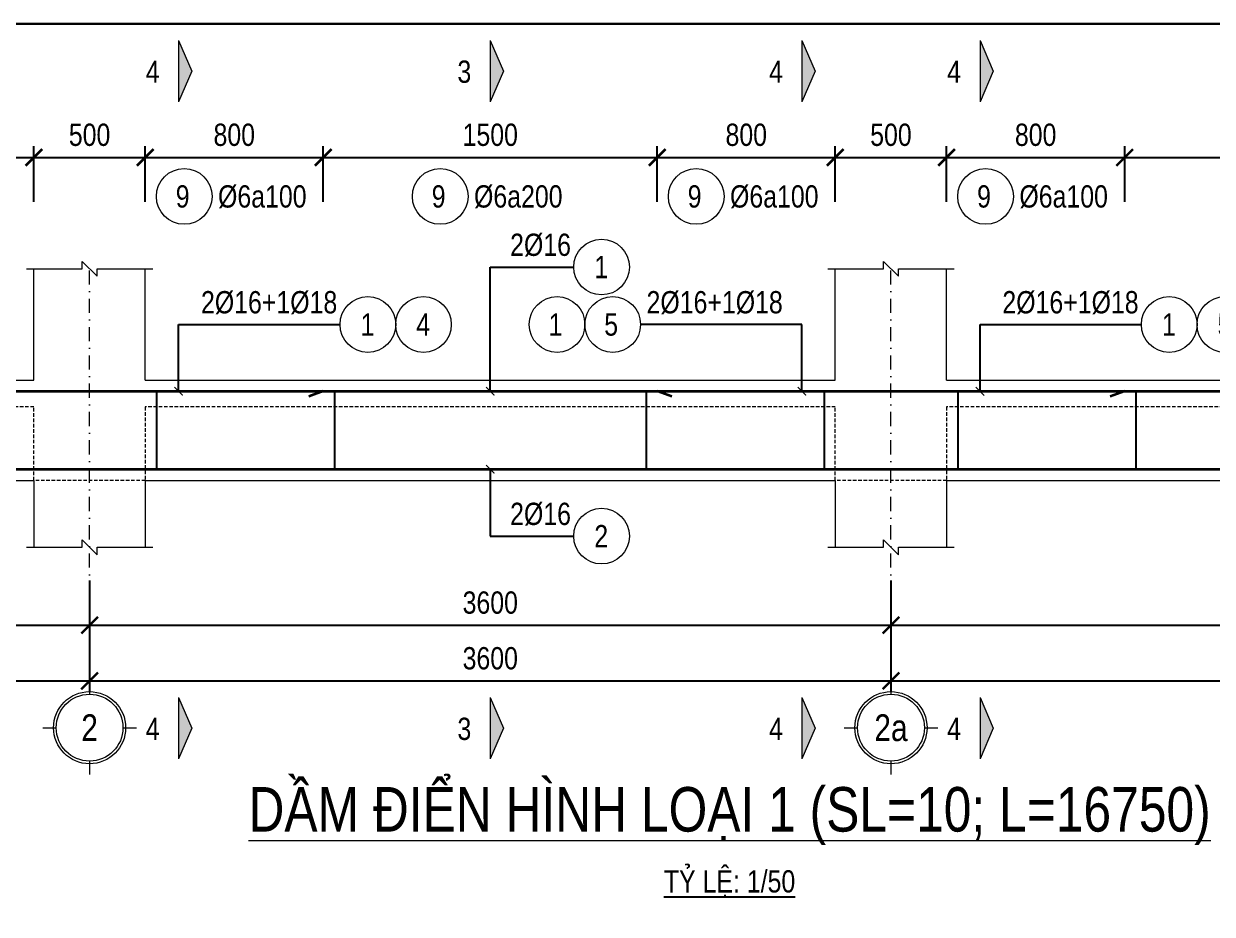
# Model space of a CAD drawing. Extents: x -165145 to 691808, y -202842 to 311040.
# Drawn here: x 249116 to 254455, y -59466 to -55468 of the extents above; entities that cross this region are included whole.
import ezdxf
from ezdxf.enums import TextEntityAlignment as Align

# ---------------------------------------------------------------- set-up
doc = ezdxf.new("R2010")
doc.units = 0
doc.header["$LTSCALE"] = 10
doc.header["$MEASUREMENT"] = 0
doc.linetypes.add('DASHDOT2', pattern=[12.7, 6.35, -3.175, 0, -3.175])
doc.linetypes.add('HIDDEN', pattern=[2.3807, 1.587, -0.7937])
doc.layers.get('0').update_dxf_attribs({"linetype": 'CONTINUOUS'})
doc.layers.get('Defpoints').update_dxf_attribs({"color": 5, "linetype": 'CONTINUOUS'})
for name, color, linetype, lineweight in [('DCE_BaoBeTong', 4, 'CONTINUOUS', 18), ('DCE_Block', 8, 'CONTINUOUS', 9), ('DCE_Dim', 254, 'CONTINUOUS', 9), ('DCE_MCZiCZac', 144, 'CONTINUOUS', 13), ('DCE_NetKhuat', 9, 'HIDDEN', 5), ('Dce_text', 7, 'CONTINUOUS', 13), ('DCE_ThepChu', 1, 'CONTINUOUS', 35), ('DCE_ThepDai', 220, 'CONTINUOUS', 25), ('DCE_Truc', 8, 'DASHDOT2', 13), ('GE_KC_NETMANH', 8, 'CONTINUOUS', 20)]:
    doc.layers.add(name, color=color, linetype=linetype, lineweight=lineweight)
doc.styles.add('Dce_Text', font='arial.ttf', dxfattribs={"width": 0.8})
doc.dimstyles.new('Dce_208MV', dxfattribs={"dimscale": 25, "dimtxt": 2.5, "dimasz": 1.5, "dimexe": 1, "dimexo": 2, "dimgap": 1, "dimtad": 1, "dimdec": 0, "dimrnd": 5, "dimtxsty": 'Dce_Text', "dimblk": 'ARCHTICK', "dimcen": 2.5, "dimclrd": 8, "dimclre": 8, "dimclrt": 3, "dimadec": 0, "dimazin": 0, "dimtfac": 1, "dimtdec": 0, "dimtix": 1, "dimtmove": 2, "dimatfit": 3, "dimldrblk": 'ARCHTICK', "dimfxl": 1, "dimarcsym": 0})
doc.dimstyles.new('Dce_50MV', dxfattribs={"dimscale": 50, "dimtxt": 2, "dimasz": 1.5, "dimexe": 1, "dimexo": 2, "dimgap": 1, "dimtad": 1, "dimdec": 0, "dimtxsty": 'Dce_Text', "dimblk": 'ARCHTICK', "dimcen": 2.5, "dimclrd": 8, "dimclre": 8, "dimclrt": 3, "dimadec": 0, "dimazin": 0, "dimtfac": 1, "dimtdec": 0, "dimtix": 1, "dimtmove": 2, "dimatfit": 3, "dimldrblk": 'ARCHTICK', "dimfxl": 4, "dimfxlon": 1, "dimarcsym": 0})

# ---------------------------------------------------------------- blocks, each defined once
blk = doc.blocks.new('Dce_KhTenDam')
at = {"color": 255, "linetype": 'ByBlock', "lineweight": -2, "style": 'Dce_Text', "width": 0.8}
blk.add_attdef('TENDAM', text='', height=2, dxfattribs=at).set_placement((0, 0.735), align=Align.CENTER)
at = {"color": 11, "lineweight": 25, "style": 'Dce_Text', "width": 0.8}
blk.add_attdef('TL', text='', height=1, dxfattribs=at).set_placement((0, -1.999), align=Align.CENTER)
blk = doc.blocks.new('Dce_KhTenTruc')
at = {"layer": 'DCE_Block'}
blk.add_circle((0, -3.5), 2.7, dxfattribs=at)
at = {"layer": 'DCE_Block', "color": 3}
blk.add_circle((0, -3.5), 2.5, dxfattribs=at)
at = {"layer": 'DCE_Truc'}
for p, q in [((0, 0), (0, -1)), ((-3.5, -3.5), (-2.5, -3.5)), ((2.5, -3.5), (3.5, -3.5)), ((0, -6), (0, -7))]:
    blk.add_line(p, q, dxfattribs=at)
at = {"layer": 'Dce_text', "color": 2, "style": 'Dce_Text', "width": 0.8}
blk.add_attdef('TRUC', text='', height=2, dxfattribs=at).set_placement((0, -4.5), align=Align.CENTER)
blk = doc.blocks.new('_ArchTick')
at = {"color": 0, "linetype": 'ByBlock', "const_width": 0.15}
blk.add_lwpolyline([(-0.5, -0.5), (0.5, 0.5)], dxfattribs=at)
blk = doc.blocks.new('*D2640')
at = {"layer": 'DCE_Dim', "color": 8, "lineweight": -2, "transparency": 16777216}
for p, q in [((245811.8, -58218.2), (245811.8, -58468.2)), ((249411.8, -58218.2), (249411.8, -58468.2)), ((245811.8, -58418.2), (249411.8, -58418.2))]:
    blk.add_line(p, q, dxfattribs=at)
at = {"layer": 'Defpoints', "color": 0, "transparency": 16777216}
for p in [(245811.8, -57818.2), (249411.8, -57818.2), (249411.8, -58418.2)]:
    blk.add_point(p, dxfattribs=at)
at = {"layer": 'DCE_Dim', "color": 8, "lineweight": -2, "transparency": 16777216, "xscale": 75, "yscale": 75, "zscale": 75, "rotation": 180}
blk.add_blockref('_ArchTick', (245811.8, -58418.2), dxfattribs=at)
at = {"layer": 'DCE_Dim', "color": 8, "lineweight": -2, "transparency": 16777216, "xscale": 75, "yscale": 75, "zscale": 75}
blk.add_blockref('_ArchTick', (249411.8, -58418.2), dxfattribs=at)
at = {"layer": 'DCE_Dim', "color": 3, "transparency": 16777216, "insert": (247611.8, -58317.2), "char_height": 100, "attachment_point": 5, "style": 'Dce_Text'}
blk.add_mtext('3600', dxfattribs=at)
blk = doc.blocks.new('*D2641')
at = {"layer": 'DCE_Dim', "color": 8, "lineweight": -2, "transparency": 16777216}
for p, q in [((245811.8, -57968.2), (245811.8, -58218.2)), ((249411.8, -57968.2), (249411.8, -58218.2)), ((245811.8, -58168.2), (249411.8, -58168.2))]:
    blk.add_line(p, q, dxfattribs=at)
at = {"layer": 'Defpoints', "color": 0, "transparency": 16777216}
for p in [(245811.8, -57818.2), (249411.8, -57818.2), (249411.8, -58168.2)]:
    blk.add_point(p, dxfattribs=at)
at = {"layer": 'DCE_Dim', "color": 8, "lineweight": -2, "transparency": 16777216, "xscale": 75, "yscale": 75, "zscale": 75, "rotation": 180}
blk.add_blockref('_ArchTick', (245811.8, -58168.2), dxfattribs=at)
at = {"layer": 'DCE_Dim', "color": 8, "lineweight": -2, "transparency": 16777216, "xscale": 75, "yscale": 75, "zscale": 75}
blk.add_blockref('_ArchTick', (249411.8, -58168.2), dxfattribs=at)
at = {"layer": 'DCE_Dim', "color": 3, "transparency": 16777216, "insert": (247611.8, -58067.2), "char_height": 100, "attachment_point": 5, "style": 'Dce_Text'}
blk.add_mtext('3600', dxfattribs=at)
blk = doc.blocks.new('*D2642')
at = {"layer": 'DCE_Dim', "color": 8, "lineweight": -2, "transparency": 16777216}
for p, q in [((249411.8, -58218.2), (249411.8, -58468.2)), ((253011.8, -58218.2), (253011.8, -58468.2)), ((249411.8, -58418.2), (253011.8, -58418.2))]:
    blk.add_line(p, q, dxfattribs=at)
at = {"layer": 'Defpoints', "color": 0, "transparency": 16777216}
for p in [(249411.8, -57818.2), (253011.8, -57818.2), (253011.8, -58418.2)]:
    blk.add_point(p, dxfattribs=at)
at = {"layer": 'DCE_Dim', "color": 8, "lineweight": -2, "transparency": 16777216, "xscale": 75, "yscale": 75, "zscale": 75, "rotation": 180}
blk.add_blockref('_ArchTick', (249411.8, -58418.2), dxfattribs=at)
at = {"layer": 'DCE_Dim', "color": 8, "lineweight": -2, "transparency": 16777216, "xscale": 75, "yscale": 75, "zscale": 75}
blk.add_blockref('_ArchTick', (253011.8, -58418.2), dxfattribs=at)
at = {"layer": 'DCE_Dim', "color": 3, "transparency": 16777216, "insert": (251211.8, -58317.2), "char_height": 100, "attachment_point": 5, "style": 'Dce_Text'}
blk.add_mtext('3600', dxfattribs=at)
blk = doc.blocks.new('*D2643')
at = {"layer": 'DCE_Dim', "color": 8, "lineweight": -2, "transparency": 16777216}
for p, q in [((249411.8, -57968.2), (249411.8, -58218.2)), ((253011.8, -57968.2), (253011.8, -58218.2)), ((249411.8, -58168.2), (253011.8, -58168.2))]:
    blk.add_line(p, q, dxfattribs=at)
at = {"layer": 'Defpoints', "color": 0, "transparency": 16777216}
for p in [(249411.8, -57818.2), (253011.8, -57818.2), (253011.8, -58168.2)]:
    blk.add_point(p, dxfattribs=at)
at = {"layer": 'DCE_Dim', "color": 8, "lineweight": -2, "transparency": 16777216, "xscale": 75, "yscale": 75, "zscale": 75, "rotation": 180}
blk.add_blockref('_ArchTick', (249411.8, -58168.2), dxfattribs=at)
at = {"layer": 'DCE_Dim', "color": 8, "lineweight": -2, "transparency": 16777216, "xscale": 75, "yscale": 75, "zscale": 75}
blk.add_blockref('_ArchTick', (253011.8, -58168.2), dxfattribs=at)
at = {"layer": 'DCE_Dim', "color": 3, "transparency": 16777216, "insert": (251211.8, -58067.2), "char_height": 100, "attachment_point": 5, "style": 'Dce_Text'}
blk.add_mtext('3600', dxfattribs=at)
blk = doc.blocks.new('*D2644')
at = {"layer": 'DCE_Dim', "color": 8, "lineweight": -2, "transparency": 16777216}
for p, q in [((253011.8, -58218.2), (253011.8, -58468.2)), ((256611.8, -58218.2), (256611.8, -58468.2)), ((253011.8, -58418.2), (256611.8, -58418.2))]:
    blk.add_line(p, q, dxfattribs=at)
at = {"layer": 'Defpoints', "color": 0, "transparency": 16777216}
for p in [(253011.8, -57818.2), (256611.8, -57818.2), (256611.8, -58418.2)]:
    blk.add_point(p, dxfattribs=at)
at = {"layer": 'DCE_Dim', "color": 8, "lineweight": -2, "transparency": 16777216, "xscale": 75, "yscale": 75, "zscale": 75, "rotation": 180}
blk.add_blockref('_ArchTick', (253011.8, -58418.2), dxfattribs=at)
at = {"layer": 'DCE_Dim', "color": 8, "lineweight": -2, "transparency": 16777216, "xscale": 75, "yscale": 75, "zscale": 75}
blk.add_blockref('_ArchTick', (256611.8, -58418.2), dxfattribs=at)
at = {"layer": 'DCE_Dim', "color": 3, "transparency": 16777216, "insert": (254811.8, -58317.2), "char_height": 100, "attachment_point": 5, "style": 'Dce_Text'}
blk.add_mtext('3600', dxfattribs=at)
blk = doc.blocks.new('*D2645')
at = {"layer": 'DCE_Dim', "color": 8, "lineweight": -2, "transparency": 16777216}
for p, q in [((253011.8, -57968.2), (253011.8, -58218.2)), ((256611.8, -57968.2), (256611.8, -58218.2)), ((253011.8, -58168.2), (256611.8, -58168.2))]:
    blk.add_line(p, q, dxfattribs=at)
at = {"layer": 'Defpoints', "color": 0, "transparency": 16777216}
for p in [(253011.8, -57818.2), (256611.8, -57818.2), (256611.8, -58168.2)]:
    blk.add_point(p, dxfattribs=at)
at = {"layer": 'DCE_Dim', "color": 8, "lineweight": -2, "transparency": 16777216, "xscale": 75, "yscale": 75, "zscale": 75, "rotation": 180}
blk.add_blockref('_ArchTick', (253011.8, -58168.2), dxfattribs=at)
at = {"layer": 'DCE_Dim', "color": 8, "lineweight": -2, "transparency": 16777216, "xscale": 75, "yscale": 75, "zscale": 75}
blk.add_blockref('_ArchTick', (256611.8, -58168.2), dxfattribs=at)
at = {"layer": 'DCE_Dim', "color": 3, "transparency": 16777216, "insert": (254811.8, -58067.2), "char_height": 100, "attachment_point": 5, "style": 'Dce_Text'}
blk.add_mtext('3600', dxfattribs=at)
blk = doc.blocks.new('*D2652')
at = {"layer": 'DCE_Dim', "color": 8, "lineweight": -2, "transparency": 16777216}
for p, q in [((248411.8, -56268.2), (248411.8, -56018.2)), ((249161.8, -56268.2), (249161.8, -56018.2)), ((248411.8, -56068.2), (249161.8, -56068.2))]:
    blk.add_line(p, q, dxfattribs=at)
at = {"layer": 'Defpoints', "color": 0, "transparency": 16777216}
for p in [(249161.8, -56068.2), (248411.8, -56568.2), (249161.8, -56568.2)]:
    blk.add_point(p, dxfattribs=at)
at = {"layer": 'DCE_Dim', "color": 8, "lineweight": -2, "transparency": 16777216, "xscale": 75, "yscale": 75, "zscale": 75, "rotation": 180}
blk.add_blockref('_ArchTick', (248411.8, -56068.2), dxfattribs=at)
at = {"layer": 'DCE_Dim', "color": 8, "lineweight": -2, "transparency": 16777216, "xscale": 75, "yscale": 75, "zscale": 75}
blk.add_blockref('_ArchTick', (249161.8, -56068.2), dxfattribs=at)
at = {"layer": 'DCE_Dim', "color": 3, "transparency": 16777216, "insert": (248786.8, -55967.2), "char_height": 100, "attachment_point": 5, "style": 'Dce_Text'}
blk.add_mtext('750', dxfattribs=at)
blk = doc.blocks.new('*D2653')
at = {"layer": 'DCE_Dim', "color": 8, "lineweight": -2, "transparency": 16777216}
for p, q in [((249161.8, -56268.2), (249161.8, -56018.2)), ((249661.8, -56268.2), (249661.8, -56018.2)), ((249161.8, -56068.2), (249661.8, -56068.2))]:
    blk.add_line(p, q, dxfattribs=at)
at = {"layer": 'Defpoints', "color": 0, "transparency": 16777216}
for p in [(249661.8, -56068.2), (249161.8, -56568.2), (249661.8, -56568.2)]:
    blk.add_point(p, dxfattribs=at)
at = {"layer": 'DCE_Dim', "color": 8, "lineweight": -2, "transparency": 16777216, "xscale": 75, "yscale": 75, "zscale": 75, "rotation": 180}
blk.add_blockref('_ArchTick', (249161.8, -56068.2), dxfattribs=at)
at = {"layer": 'DCE_Dim', "color": 8, "lineweight": -2, "transparency": 16777216, "xscale": 75, "yscale": 75, "zscale": 75}
blk.add_blockref('_ArchTick', (249661.8, -56068.2), dxfattribs=at)
at = {"layer": 'DCE_Dim', "color": 3, "transparency": 16777216, "insert": (249411.8, -55967.2), "char_height": 100, "attachment_point": 5, "style": 'Dce_Text'}
blk.add_mtext('500', dxfattribs=at)
blk = doc.blocks.new('*D2654')
at = {"layer": 'DCE_Dim', "color": 8, "lineweight": -2, "transparency": 16777216}
for p, q in [((249661.8, -56268.2), (249661.8, -56018.2)), ((250461.8, -56268.2), (250461.8, -56018.2)), ((249661.8, -56068.2), (250461.8, -56068.2))]:
    blk.add_line(p, q, dxfattribs=at)
at = {"layer": 'Defpoints', "color": 0, "transparency": 16777216}
for p in [(250461.8, -56068.2), (249661.8, -56568.2), (250461.8, -56568.2)]:
    blk.add_point(p, dxfattribs=at)
at = {"layer": 'DCE_Dim', "color": 8, "lineweight": -2, "transparency": 16777216, "xscale": 75, "yscale": 75, "zscale": 75, "rotation": 180}
blk.add_blockref('_ArchTick', (249661.8, -56068.2), dxfattribs=at)
at = {"layer": 'DCE_Dim', "color": 8, "lineweight": -2, "transparency": 16777216, "xscale": 75, "yscale": 75, "zscale": 75}
blk.add_blockref('_ArchTick', (250461.8, -56068.2), dxfattribs=at)
at = {"layer": 'DCE_Dim', "color": 3, "transparency": 16777216, "insert": (250061.8, -55967.2), "char_height": 100, "attachment_point": 5, "style": 'Dce_Text'}
blk.add_mtext('800', dxfattribs=at)
blk = doc.blocks.new('Dce_KhtThepDai')
blk.add_circle((-4.5, -3.5), 2.5)
at = {"color": 11, "style": 'Dce_Text', "width": 0.8}
blk.add_attdef('SH', text='', height=2, dxfattribs=at).set_placement((-4.64, -4.5), align=Align.CENTER)
at = {"color": 3, "style": 'Dce_Text', "width": 0.8}
blk.add_attdef('DKVAKC', (-1.46, -4.5), '', height=2, dxfattribs=at)
blk = doc.blocks.new('*D2632')
at = {"layer": 'DCE_Dim', "color": 8, "lineweight": -2, "transparency": 16777216}
for p, q in [((250461.8, -56268.2), (250461.8, -56018.2)), ((251961.8, -56268.2), (251961.8, -56018.2)), ((250461.8, -56068.2), (251961.8, -56068.2))]:
    blk.add_line(p, q, dxfattribs=at)
at = {"layer": 'Defpoints', "color": 0, "transparency": 16777216}
for p in [(251961.8, -56068.2), (250461.8, -56568.2), (251961.8, -56568.2)]:
    blk.add_point(p, dxfattribs=at)
at = {"layer": 'DCE_Dim', "color": 8, "lineweight": -2, "transparency": 16777216, "xscale": 75, "yscale": 75, "zscale": 75, "rotation": 180}
blk.add_blockref('_ArchTick', (250461.8, -56068.2), dxfattribs=at)
at = {"layer": 'DCE_Dim', "color": 8, "lineweight": -2, "transparency": 16777216, "xscale": 75, "yscale": 75, "zscale": 75}
blk.add_blockref('_ArchTick', (251961.8, -56068.2), dxfattribs=at)
at = {"layer": 'DCE_Dim', "color": 3, "transparency": 16777216, "insert": (251211.8, -55967.2), "char_height": 100, "attachment_point": 5, "style": 'Dce_Text'}
blk.add_mtext('1500', dxfattribs=at)
blk = doc.blocks.new('*D2633')
at = {"layer": 'DCE_Dim', "color": 8, "lineweight": -2, "transparency": 16777216}
for p, q in [((251961.8, -56268.2), (251961.8, -56018.2)), ((252761.8, -56268.2), (252761.8, -56018.2)), ((251961.8, -56068.2), (252761.8, -56068.2))]:
    blk.add_line(p, q, dxfattribs=at)
at = {"layer": 'Defpoints', "color": 0, "transparency": 16777216}
for p in [(252761.8, -56068.2), (251961.8, -56568.2), (252761.8, -56568.2)]:
    blk.add_point(p, dxfattribs=at)
at = {"layer": 'DCE_Dim', "color": 8, "lineweight": -2, "transparency": 16777216, "xscale": 75, "yscale": 75, "zscale": 75, "rotation": 180}
blk.add_blockref('_ArchTick', (251961.8, -56068.2), dxfattribs=at)
at = {"layer": 'DCE_Dim', "color": 8, "lineweight": -2, "transparency": 16777216, "xscale": 75, "yscale": 75, "zscale": 75}
blk.add_blockref('_ArchTick', (252761.8, -56068.2), dxfattribs=at)
at = {"layer": 'DCE_Dim', "color": 3, "transparency": 16777216, "insert": (252361.8, -55967.2), "char_height": 100, "attachment_point": 5, "style": 'Dce_Text'}
blk.add_mtext('800', dxfattribs=at)
blk = doc.blocks.new('*D2634')
at = {"layer": 'DCE_Dim', "color": 8, "lineweight": -2, "transparency": 16777216}
for p, q in [((252761.8, -56268.2), (252761.8, -56018.2)), ((253261.8, -56268.2), (253261.8, -56018.2)), ((252761.8, -56068.2), (253261.8, -56068.2))]:
    blk.add_line(p, q, dxfattribs=at)
at = {"layer": 'Defpoints', "color": 0, "transparency": 16777216}
for p in [(253261.8, -56068.2), (252761.8, -56568.2), (253261.8, -56568.2)]:
    blk.add_point(p, dxfattribs=at)
at = {"layer": 'DCE_Dim', "color": 8, "lineweight": -2, "transparency": 16777216, "xscale": 75, "yscale": 75, "zscale": 75, "rotation": 180}
blk.add_blockref('_ArchTick', (252761.8, -56068.2), dxfattribs=at)
at = {"layer": 'DCE_Dim', "color": 8, "lineweight": -2, "transparency": 16777216, "xscale": 75, "yscale": 75, "zscale": 75}
blk.add_blockref('_ArchTick', (253261.8, -56068.2), dxfattribs=at)
at = {"layer": 'DCE_Dim', "color": 3, "transparency": 16777216, "insert": (253011.8, -55967.2), "char_height": 100, "attachment_point": 5, "style": 'Dce_Text'}
blk.add_mtext('500', dxfattribs=at)
blk = doc.blocks.new('*D2635')
at = {"layer": 'DCE_Dim', "color": 8, "lineweight": -2, "transparency": 16777216}
for p, q in [((253261.8, -56268.2), (253261.8, -56018.2)), ((254061.8, -56268.2), (254061.8, -56018.2)), ((253261.8, -56068.2), (254061.8, -56068.2))]:
    blk.add_line(p, q, dxfattribs=at)
at = {"layer": 'Defpoints', "color": 0, "transparency": 16777216}
for p in [(254061.8, -56068.2), (253261.8, -56568.2), (254061.8, -56568.2)]:
    blk.add_point(p, dxfattribs=at)
at = {"layer": 'DCE_Dim', "color": 8, "lineweight": -2, "transparency": 16777216, "xscale": 75, "yscale": 75, "zscale": 75, "rotation": 180}
blk.add_blockref('_ArchTick', (253261.8, -56068.2), dxfattribs=at)
at = {"layer": 'DCE_Dim', "color": 8, "lineweight": -2, "transparency": 16777216, "xscale": 75, "yscale": 75, "zscale": 75}
blk.add_blockref('_ArchTick', (254061.8, -56068.2), dxfattribs=at)
at = {"layer": 'DCE_Dim', "color": 3, "transparency": 16777216, "insert": (253661.8, -55967.2), "char_height": 100, "attachment_point": 5, "style": 'Dce_Text'}
blk.add_mtext('800', dxfattribs=at)
blk = doc.blocks.new('*D2636')
at = {"layer": 'DCE_Dim', "color": 8, "lineweight": -2, "transparency": 16777216}
for p, q in [((254061.8, -56268.2), (254061.8, -56018.2)), ((255561.8, -56268.2), (255561.8, -56018.2)), ((254061.8, -56068.2), (255561.8, -56068.2))]:
    blk.add_line(p, q, dxfattribs=at)
at = {"layer": 'Defpoints', "color": 0, "transparency": 16777216}
for p in [(255561.8, -56068.2), (254061.8, -56568.2), (255561.8, -56568.2)]:
    blk.add_point(p, dxfattribs=at)
at = {"layer": 'DCE_Dim', "color": 8, "lineweight": -2, "transparency": 16777216, "xscale": 75, "yscale": 75, "zscale": 75, "rotation": 180}
blk.add_blockref('_ArchTick', (254061.8, -56068.2), dxfattribs=at)
at = {"layer": 'DCE_Dim', "color": 8, "lineweight": -2, "transparency": 16777216, "xscale": 75, "yscale": 75, "zscale": 75}
blk.add_blockref('_ArchTick', (255561.8, -56068.2), dxfattribs=at)
at = {"layer": 'DCE_Dim', "color": 3, "transparency": 16777216, "insert": (254811.8, -55967.2), "char_height": 100, "attachment_point": 5, "style": 'Dce_Text'}
blk.add_mtext('1500', dxfattribs=at)
blk = doc.blocks.new('DCE_MatCatA')
blk.add_hatch(color=3).paths.add_polyline_path([(0, 5.5), (0, 0), (1.18, 2.75)])
at = {"color": 3}
for p, q in [((0, 5.5), (0, 0)), ((0, 5.5), (1.18, 2.75)), ((1.18, 2.75), (0, 0))]:
    blk.add_line(p, q, dxfattribs=at)
at = {"color": 11, "style": 'Dce_Text', "width": 0.8}
blk.add_attdef('1', text='', height=2, dxfattribs=at).set_placement((-2.33, 1.7), align=Align.CENTER)
blk = doc.blocks.new('Dce_KhtMcThepTangCuong')
blk.add_circle((2.5, 0), 2.5)
at = {"color": 3, "style": 'Dce_Text', "width": 0.8}
blk.add_attdef('DKVAKC', text='', height=2, dxfattribs=at).set_placement((-0.25, 1), align=Align.RIGHT)
at = {"color": 11, "style": 'Dce_Text', "width": 0.8}
blk.add_attdef('SH', text='', height=2, dxfattribs=at).set_placement((2.47, -1), align=Align.CENTER)
blk = doc.blocks.new('Dce_KhtThepLop1Phai')
for centre in [(2.5, 0), (7.5, 0)]:
    blk.add_circle(centre, 2.5)
at = {"color": 3, "style": 'Dce_Text', "width": 0.8}
blk.add_attdef('DKVAKC', text='', height=2, dxfattribs=at).set_placement((-0.25, 1), align=Align.RIGHT)
at = {"color": 11, "style": 'Dce_Text', "width": 0.8}
for tag, p in [('SH', (2.47, -1)), ('SH2', (7.47, -1))]:
    blk.add_attdef(tag, text='', height=2, dxfattribs=at).set_placement(p, align=Align.CENTER)
blk = doc.blocks.new('Dce_KhtThepLop1Trai')
for centre in [(-7.5, 0), (-2.5, 0)]:
    blk.add_circle(centre, 2.5)
at = {"color": 3, "style": 'Dce_Text', "width": 0.8}
blk.add_attdef('DKVAKC', (0.54, 1), '', height=2, dxfattribs=at)
at = {"color": 11, "style": 'Dce_Text', "width": 0.8}
for tag, p in [('SH', (-7.64, -1)), ('SH2', (-2.64, -1))]:
    blk.add_attdef(tag, text='', height=2, dxfattribs=at).set_placement(p, align=Align.CENTER)

msp = doc.modelspace()

# ---------------------------------------------------------------- linework, layer by layer
at = {"layer": 'DCE_BaoBeTong'}
for points in [[(249161.84634, -57068.24154), (249161.84634, -56568.24154)], [(249661.84634, -57068.24154), (249661.84634, -56568.24154)], [(252761.84634, -57068.24154), (252761.84634, -56568.24154)], [(253261.84634, -57068.24154), (253261.84634, -56568.24154)], [(246311.84634, -57068.24154), (249161.84634, -57068.24154)], [(249661.84634, -57068.24154), (252761.84634, -57068.24154)], [(253261.84634, -57068.24154), (256361.84634, -57068.24154)], [(246311.84634, -57518.24154), (249161.84634, -57518.24154)], [(249161.84634, -57518.24154), (249161.84634, -57818.24154)], [(249661.84634, -57518.24154), (252761.84634, -57518.24154)], [(249661.84634, -57518.24154), (249661.84634, -57818.24154)], [(252761.84634, -57518.24154), (252761.84634, -57818.24154)], [(253261.84634, -57518.24154), (256361.84634, -57518.24154)], [(253261.84634, -57518.24154), (253261.84634, -57818.24154)]]:
    msp.add_lwpolyline(points, dxfattribs=at)
at = {"layer": 'DCE_MCZiCZac'}
for points in [[(249128.51301, -56568.24154), (249378.51301, -56568.24154), (249378.51301, -56534.90821), (249445.17967, -56601.57488), (249445.17967, -56568.24154), (249695.17967, -56568.24154)], [(252728.51301, -56568.24154), (252978.51301, -56568.24154), (252978.51301, -56534.90821), (253045.17967, -56601.57488), (253045.17967, -56568.24154), (253295.17967, -56568.24154)], [(249128.51301, -57818.24154), (249378.51301, -57818.24154), (249378.51301, -57784.90821), (249445.17967, -57851.57488), (249445.17967, -57818.24154), (249695.17967, -57818.24154)], [(252728.51301, -57818.24154), (252978.51301, -57818.24154), (252978.51301, -57784.90821), (253045.17967, -57851.57488), (253045.17967, -57818.24154), (253295.17967, -57818.24154)]]:
    msp.add_lwpolyline(points, dxfattribs=at)
at = {"layer": 'DCE_NetKhuat'}
msp.add_lwpolyline([(260661.84634, -57188.24154), (260661.84634, -57518.24154), (260441.84634, -57518.24154), (260441.84634, -57188.24154), (256861.84634, -57188.24154), (256861.84634, -57518.24154), (256361.84634, -57518.24154), (256361.84634, -57188.24154), (253261.84634, -57188.24154), (253261.84634, -57518.24154), (252761.84634, -57518.24154), (252761.84634, -57188.24154), (249661.84634, -57188.24154), (249661.84634, -57518.24154), (249161.84634, -57518.24154), (249161.84634, -57188.24154), (246311.84634, -57188.24154), (246311.84634, -57518.24154), (245811.84634, -57518.24154), (245811.84634, -57188.24154), (243911.84634, -57188.24154), (243911.84634, -57568.24154), (243911.84634, -57568.24154), (243911.84634, -57188.24154)], dxfattribs=at)
at = {"layer": 'DCE_ThepChu'}
for points in [[(243985.78775, -57402.46306), (243961.84634, -57468.24154), (243961.84634, -57148.24154, -0.3926990817), (243991.84634, -57118.24154), (260581.84634, -57118.24154, -0.3926990817), (260611.84634, -57148.24154), (260611.84634, -57468.24154), (260587.90493, -57402.46306)], [(244052.62482, -57494.30013), (243986.84634, -57518.24154), (245811.84634, -57518.24154), (246311.84634, -57468.24154), (246311.84634, -57468.24154), (260556.84634, -57468.24154, 0.3926990817), (260586.84634, -57438.24154), (260586.84634, -57118.24154), (260562.90493, -57184.02003)]]:
    msp.add_lwpolyline(points, format="xyb", dxfattribs=at)
for points in [[(248477.62482, -57142.18295), (248411.84634, -57118.24154), (250461.84634, -57118.24154), (250396.06786, -57142.18295)], [(252027.62482, -57142.18295), (251961.84634, -57118.24154), (254061.84634, -57118.24154), (253996.06786, -57142.18295)]]:
    msp.add_lwpolyline(points, dxfattribs=at)
at = {"layer": 'DCE_ThepDai'}
for points in [[(249711.84634, -57118.24154), (249711.84634, -57468.24154)], [(250511.84634, -57118.24154), (250511.84634, -57468.24154)], [(251911.84634, -57118.24154), (251911.84634, -57468.24154)], [(252711.84634, -57118.24154), (252711.84634, -57468.24154)], [(253311.84634, -57118.24154), (253311.84634, -57468.24154)], [(254111.84634, -57118.24154), (254111.84634, -57468.24154)]]:
    msp.add_lwpolyline(points, dxfattribs=at)
at = {"layer": 'DCE_Truc'}
for points in [[(249411.84634, -58418.24154), (249411.84634, -56568.24154)], [(253011.84634, -58418.24154), (253011.84634, -56568.24154)]]:
    msp.add_lwpolyline(points, dxfattribs=at)
at = {"layer": 'Defpoints'}
for points in [[(243061.84634, -55468.24154), (261174.34634, -55468.24154), (261174.34634, -70535.74154), (243061.84634, -70535.74154)], [(243061.84634, -55468.24154), (243061.84634, -59568.24154), (261011.84634, -59568.24154), (261011.84634, -55468.24154)]]:
    msp.add_lwpolyline(points, close=True, dxfattribs=at)
at = {"layer": 'GE_KC_NETMANH'}
msp.add_line((174130.40086, -55468.24154), (385223.40086, -55468.24154), dxfattribs=at)

# ---------------------------------------------------------------- block references
at = {"layer": 'DCE_Block'}
for name, p, xscale, yscale, zscale, values in [('DCE_MatCatA', (249811.84634, -55818.24154), 50, 50, 50, {'1': '4'}), ('DCE_MatCatA', (251211.84634, -55818.24154), 50, 50, 50, {'1': '3'}), ('DCE_MatCatA', (252611.84634, -55818.24154), 50, 50, 50, {'1': '4'}), ('DCE_MatCatA', (253411.84634, -55818.24154), 50, 50, 50, {'1': '4'}), ('Dce_KhtThepDai', (250061.84634, -56068.24154), 50, 50, 50, {'DKVAKC': '%%c6a100', 'SH': '9'}), ('Dce_KhtThepDai', (251211.84634, -56068.24154), 50, 50, 50, {'DKVAKC': '%%c6a200', 'SH': '9'}), ('Dce_KhtThepDai', (252361.84634, -56068.24154), 50, 50, 50, {'DKVAKC': '%%c6a100', 'SH': '9'}), ('Dce_KhtThepDai', (253661.84634, -56068.24154), 50, 50, 50, {'DKVAKC': '%%c6a100', 'SH': '9'}), ('Dce_KhtMcThepTangCuong', (251586.84634, -56560.24924), 50, 50, 50, {'SH': '1', 'DKVAKC': '2%%c16'}), ('Dce_KhtThepLop1Phai', (250536.84634, -56818.24154), 50, 50, 50, {'SH2': '4', 'DKVAKC': '2%%c16+1%%c18', 'SH': '1'}), ('Dce_KhtThepLop1Trai', (251886.84634, -56818.24154), 50, 50, 50, {'DKVAKC': '2%%c16+1%%c18', 'SH2': '5', 'SH': '1'}), ('Dce_KhtThepLop1Phai', (254136.84634, -56818.24154), 50, 50, 50, {'SH2': '5', 'DKVAKC': '2%%c16+1%%c18', 'SH': '1'}), ('Dce_KhtMcThepTangCuong', (251586.84634, -57768.24154), 50, 50, 50, {'SH': '2', 'DKVAKC': '2%%c16'}), ('DCE_MatCatA', (249811.84634, -58768.24154), 50, 50, 50, {'1': '4'}), ('DCE_MatCatA', (251211.84634, -58768.24154), 50, 50, 50, {'1': '3'}), ('DCE_MatCatA', (252611.84634, -58768.24154), 50, 50, 50, {'1': '4'}), ('DCE_MatCatA', (253411.84634, -58768.24154), 50, 50, 50, {'1': '4'}), ('Dce_KhTenDam', (252286.84634, -59168.24154), 100, 100, 100, {'TENDAM': '%%uDẦM ĐIỂN HÌNH LOẠI 1 (SL=10; L=16750)', 'TL': '%%UTỶ LỆ: 1/50'})]:
    msp.add_blockref(name, p, dxfattribs=dict(at, xscale=xscale, yscale=yscale, zscale=zscale)).add_auto_attribs(values)
at = {"layer": 'DCE_Truc', "xscale": 60, "yscale": 60, "zscale": 60}
for p, values in [((249411.84634, -58418.24154), {'TRUC': '2'}), ((253011.84634, -58418.24154), {'TRUC': '2a'})]:
    msp.add_blockref('Dce_KhTenTruc', p, dxfattribs=at).add_auto_attribs(values)

# ---------------------------------------------------------------- dimensions: what is measured, and where the dimension line sits
at = {"layer": 'DCE_Dim'}
for base, p1, p2, picture, middle in [((249161.84634, -56068.24154), (248411.84634, -56568.24154), (249161.84634, -56568.24154), '*D2652', (248786.84634, -55967.18424)), ((249661.84634, -56068.24154), (249161.84634, -56568.24154), (249661.84634, -56568.24154), '*D2653', (249411.84634, -55967.18424)), ((250461.84634, -56068.24154), (249661.84634, -56568.24154), (250461.84634, -56568.24154), '*D2654', (250061.84634, -55967.18424)), ((251961.84634, -56068.24154), (250461.84634, -56568.24154), (251961.84634, -56568.24154), '*D2632', (251211.84634, -55967.18424)), ((252761.84634, -56068.24154), (251961.84634, -56568.24154), (252761.84634, -56568.24154), '*D2633', (252361.84634, -55967.18424)), ((253261.84634, -56068.24154), (252761.84634, -56568.24154), (253261.84634, -56568.24154), '*D2634', (253011.84634, -55967.18424)), ((254061.84634, -56068.24154), (253261.84634, -56568.24154), (254061.84634, -56568.24154), '*D2635', (253661.84634, -55967.18424)), ((255561.84634, -56068.24154), (254061.84634, -56568.24154), (255561.84634, -56568.24154), '*D2636', (254811.84634, -55967.18424)), ((249411.84634, -58418.24154), (245811.84634, -57818.24154), (249411.84634, -57818.24154), '*D2640', (247611.84634, -58317.15014)), ((249411.84634, -58168.24154), (245811.84634, -57818.24154), (249411.84634, -57818.24154), '*D2641', (247611.84634, -58067.15014)), ((253011.84634, -58418.24154), (249411.84634, -57818.24154), (253011.84634, -57818.24154), '*D2642', (251211.84634, -58317.15014)), ((253011.84634, -58168.24154), (249411.84634, -57818.24154), (253011.84634, -57818.24154), '*D2643', (251211.84634, -58067.15014)), ((256611.84634, -58418.24154), (253011.84634, -57818.24154), (256611.84634, -57818.24154), '*D2644', (254811.84634, -58317.15014)), ((256611.84634, -58168.24154), (253011.84634, -57818.24154), (256611.84634, -57818.24154), '*D2645', (254811.84634, -58067.15014))]:
    dim = msp.add_linear_dim(base=base, p1=p1, p2=p2, dimstyle='Dce_50MV', dxfattribs=at)
    dim.commit()
    dim.dimension.update_dxf_attribs({"geometry": picture, "text_midpoint": middle})

# ---------------------------------------------------------------- leaders
at = {"layer": 'DCE_Block'}
for points in [[(251211.84634, -57118.24154), (251211.84634, -56560.24924), (251586.84634, -56560.24924)], [(249811.84634, -57118.24154), (249811.84634, -56818.24154), (250536.84634, -56818.24154)], [(252611.84634, -57118.24154), (252611.84634, -56818.24154), (251886.84634, -56818.24154)], [(253411.84634, -57118.24154), (253411.84634, -56818.24154), (254136.84634, -56818.24154)], [(251211.84634, -57468.24154), (251211.84634, -57768.24154), (251586.84634, -57768.24154)]]:
    msp.add_leader(points, dimstyle='Dce_208MV', dxfattribs=at)

doc.saveas('drawing.dxf')
